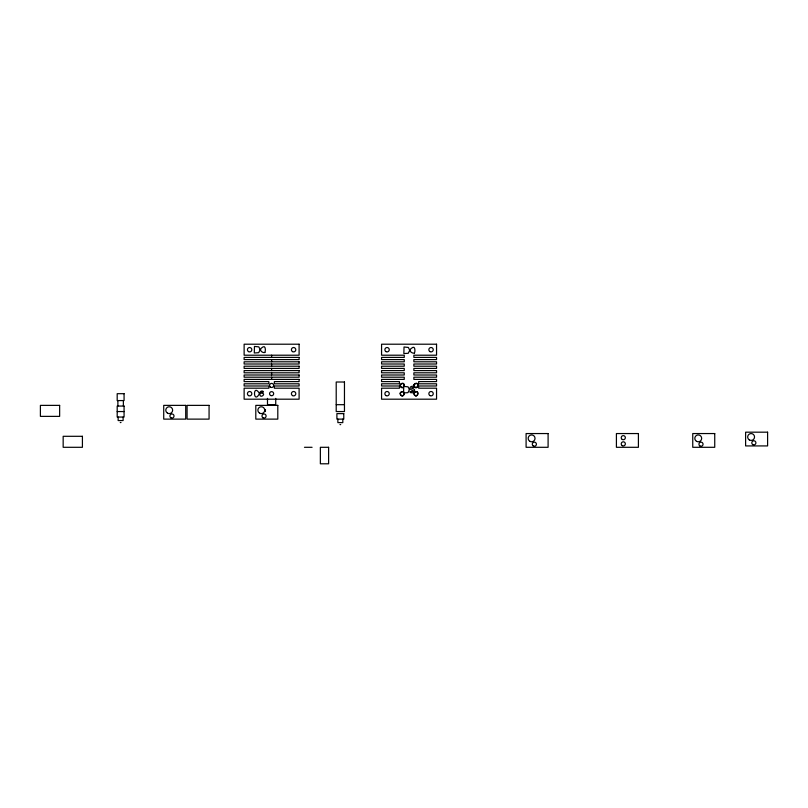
<?xml version="1.0" encoding="UTF-8"?>
<svg xmlns="http://www.w3.org/2000/svg" width="808" height="808" viewBox="0 0 808 808"><rect width="100%" height="100%" fill="white"/><g stroke="black" fill="none" stroke-linecap="round" stroke-linejoin="round"><path stroke-width="1.21" d="M400.192 384.911C403 393.87 407.101 378.558 400.192 384.911A2.06 2.06 0 0 0 400.404 386.476M400.192 393.163C403 402.111 407.101 386.81 400.192 393.163A2.06 2.06 0 0 0 400.404 394.718M413.938 384.911C416.746 393.87 420.847 378.558 413.938 384.911A2.06 2.06 0 0 0 414.151 386.476M336.209 404.687L344.461 404.687M117.19 411.555L124.068 411.555M120.24 422.554L121.008 422.554M339.956 424.614L340.713 424.614M304.464 447.299L312.08 447.299M342.814 419.12L342.814 422.624L337.865 422.624L337.865 419.12M275.74 398.384L275.74 404.687L267.488 404.687L267.488 398.384M271.609 355.207L271.609 357.409M271.609 359.6L271.609 361.802M271.609 364.004L271.609 366.206M271.609 368.397L271.609 370.599M271.609 372.801L271.609 375.003M271.609 377.195L271.609 379.396M265.428 409.494L265.428 411.555M123.372 400.566L123.372 406.06M123.099 417.059L123.099 420.564L118.15 420.564L118.15 417.059M117.877 400.566L117.877 406.06M417.918 384.911A2.06 2.06 0 0 1 417.716 386.476M417.393 386.901A2.06 2.06 0 0 1 414.474 386.901M414.151 384.416A2.06 2.06 0 0 1 417.716 384.416M404.182 384.911A2.06 2.06 0 0 1 403.97 386.476M403.647 386.901A2.06 2.06 0 0 1 400.728 386.901M400.404 384.416A2.06 2.06 0 0 1 403.97 384.416M404.182 393.163A2.06 2.06 0 0 1 403.97 394.718M403.647 395.152A2.06 2.06 0 0 1 400.728 395.152M400.404 392.658A2.06 2.06 0 0 1 403.97 392.658M259.974 393.142C258.924 400.071 267.509 393.233 261.378 393.223C260.388 391.516 262.661 392.244 263.438 392.122C263.115 389.991 259.59 391.102 259.974 393.142M260.156 349.611L258.722 352.682L254.288 352.985L254.469 346.43L258.802 346.864L260.156 349.611M259.509 393.557C253.177 405.394 252.51 382.204 259.509 393.557M409.727 350.197L408.293 353.268L403.849 353.571L404.03 347.006L408.363 347.44L409.727 350.197M409.424 389.577L407.989 392.648L403.556 392.951L403.737 386.396L408.06 386.83L409.424 389.577M414.575 390.769L413.423 392.87L410.393 392.607A1.454 1.454 0 0 1 409.939 391.617C419.19 391.314 407.565 390.638 410.494 386.881C413.524 384.82 415.938 387.991 411.615 387.891C411.696 389.305 415.15 388.274 414.575 390.769M264.852 352.44C263.499 353.47 256.924 350.046 263.125 346.844C265.701 345.349 265.721 351.278 264.852 352.44M414.423 353.015C413.07 354.055 406.485 350.632 412.696 347.43C415.261 345.925 415.282 351.854 414.423 353.015M413.938 393.163C416.746 402.111 420.847 386.81 413.938 393.163M299.101 344.208L244.127 344.208L244.127 355.207L299.101 355.207L299.101 344.208M436.552 344.208L381.568 344.208L381.568 355.207L404.252 355.207L404.252 357.409L381.568 357.409L381.568 359.6L404.252 359.6L404.252 361.802L381.568 361.802L381.568 364.004L404.252 364.004L404.252 366.206L381.568 366.206L381.568 368.397L404.252 368.397L404.252 370.599L381.568 370.599L381.568 372.801L404.252 372.801L404.252 375.003L381.568 375.003L381.568 377.195L404.252 377.195L404.252 379.396L381.568 379.396L381.568 381.598L399.435 381.598L399.435 383.8L381.568 383.8L381.568 385.992L399.435 385.992L399.435 388.194L381.568 388.194L381.568 399.192L436.552 399.192L436.552 388.194L418.675 388.194L418.675 385.992L436.552 385.992L436.552 383.8L418.675 383.8L418.675 381.598L436.552 381.598L436.552 379.396L413.868 379.396L413.868 377.195L436.552 377.195L436.552 375.003L413.868 375.003L413.868 372.801L436.552 372.801L436.552 370.599L413.868 370.599L413.868 368.397L436.552 368.397L436.552 366.206L413.868 366.206L413.868 364.004L436.552 364.004L436.552 361.802L413.868 361.802L413.868 359.6L436.552 359.6L436.552 357.409L413.868 357.409L413.868 355.207L436.552 355.207L436.552 344.208M299.101 357.409L244.127 357.409L244.127 359.6L299.101 359.6L299.101 357.409M299.101 361.802L244.127 361.802L244.127 364.004L299.101 364.004L299.101 361.802M299.101 366.206L244.127 366.206L244.127 368.397L299.101 368.397L299.101 366.206M299.101 370.599L244.127 370.599L244.127 372.801L299.101 372.801L299.101 370.599M299.101 375.003L244.127 375.003L244.127 377.195L299.101 377.195L299.101 375.003M299.101 379.396L244.127 379.396L244.127 381.598L268.862 381.598L268.862 383.8L244.127 383.8L244.127 385.992L268.862 385.992L268.862 388.194L244.127 388.194L244.127 399.192L299.101 399.192L299.101 388.194L274.356 388.194L274.356 385.992L299.101 385.992L299.101 383.8L274.356 383.8L274.356 381.598L299.101 381.598L299.101 379.396M344.461 382.012L336.209 382.012L336.209 411.555L344.461 411.555L344.461 382.012M124.068 393.688L117.19 393.688L117.19 400.566L124.068 400.566L124.068 393.688M59.64 405.374L40.4 405.374L40.4 416.373L59.64 416.373L59.64 405.374M185.709 405.374L163.721 405.374L163.721 419.12L185.709 419.12L185.709 405.374M209.07 405.374L187.082 405.374L187.082 419.12L209.07 419.12L209.07 405.374M277.8 405.374L255.803 405.374L255.803 419.12L277.8 419.12L277.8 405.374M124.068 406.06L117.19 406.06L117.19 417.059L124.068 417.059L124.068 406.06M343.774 413.625L336.896 413.625L336.896 419.12L343.774 419.12L343.774 413.625M767.6 432.179L745.612 432.179L745.612 445.925L767.6 445.925L767.6 432.179M548.097 433.553L526.099 433.553L526.099 447.299L548.097 447.299L548.097 433.553M638.411 433.553L616.413 433.553L616.413 447.299L638.411 447.299L638.411 433.553M714.737 433.553L692.749 433.553L692.749 447.299L714.737 447.299L714.737 433.553M82.416 436.3L63.165 436.3L63.165 447.299L82.416 447.299L82.416 436.3M328.614 447.299L320.362 447.299L320.362 463.792L328.614 463.792L328.614 447.299M749.39 439.966A3.434 3.434 0 0 0 754.541 436.987A3.434 3.434 0 0 0 749.39 434.007A3.434 3.434 0 0 0 749.39 439.966M752.824 444.612A2.06 2.06 0 0 0 755.914 442.824A2.06 2.06 0 0 0 752.824 441.047A2.06 2.06 0 0 0 752.824 444.612M696.526 441.34A3.434 3.434 0 0 0 701.677 438.36A3.434 3.434 0 0 0 696.526 435.391A3.434 3.434 0 0 0 696.526 441.34M699.96 445.986A2.06 2.06 0 0 0 703.061 444.208A2.06 2.06 0 0 0 699.96 442.42A2.06 2.06 0 0 0 699.96 445.986M622.261 439.461A2.06 2.06 0 0 0 625.352 437.673A2.06 2.06 0 0 0 622.261 435.886A2.06 2.06 0 0 0 622.261 439.461M622.261 445.642A2.06 2.06 0 0 0 625.352 443.855A2.06 2.06 0 0 0 622.261 442.077A2.06 2.06 0 0 0 622.261 445.642M529.886 441.34A3.434 3.434 0 0 0 535.037 438.36A3.434 3.434 0 0 0 529.886 435.391A3.434 3.434 0 0 0 529.886 441.34M533.32 445.986A2.06 2.06 0 0 0 536.411 444.208A2.06 2.06 0 0 0 533.32 442.42A2.06 2.06 0 0 0 533.32 445.986M259.59 413.161A3.434 3.434 0 0 0 264.741 410.181A3.434 3.434 0 0 0 259.59 407.212A3.434 3.434 0 0 0 259.59 413.161M263.024 417.817A2.06 2.06 0 0 0 266.115 416.029A2.06 2.06 0 0 0 263.024 414.241A2.06 2.06 0 0 0 263.024 417.817M167.498 413.161A3.434 3.434 0 0 0 172.649 410.181A3.434 3.434 0 0 0 167.498 407.212A3.434 3.434 0 0 0 167.498 413.161M170.932 417.817A2.06 2.06 0 0 0 174.023 416.029A2.06 2.06 0 0 0 170.932 414.241A2.06 2.06 0 0 0 170.932 417.817M429.947 351.611A2.202 2.202 0 0 0 433.25 349.712A2.202 2.202 0 0 0 429.947 347.804A2.202 2.202 0 0 0 429.947 351.611M385.971 351.611A2.202 2.202 0 0 0 389.264 349.712A2.202 2.202 0 0 0 385.971 347.804A2.202 2.202 0 0 0 385.971 351.611M385.971 395.597A2.202 2.202 0 0 0 389.264 393.688A2.202 2.202 0 0 0 385.971 391.789A2.202 2.202 0 0 0 385.971 395.597M429.947 395.597A2.202 2.202 0 0 0 433.25 393.688A2.202 2.202 0 0 0 429.947 391.789A2.202 2.202 0 0 0 429.947 395.597M414.898 395.476A2.06 2.06 0 0 0 417.989 393.688A2.06 2.06 0 0 0 414.898 391.91A2.06 2.06 0 0 0 414.898 395.476M292.506 351.611A2.202 2.202 0 0 0 295.799 349.712A2.202 2.202 0 0 0 292.506 347.804A2.202 2.202 0 0 0 292.506 351.611M248.521 351.611A2.202 2.202 0 0 0 251.823 349.712A2.202 2.202 0 0 0 248.521 347.804A2.202 2.202 0 0 0 248.521 351.611M248.521 395.597A2.202 2.202 0 0 0 251.823 393.688A2.202 2.202 0 0 0 248.521 391.789A2.202 2.202 0 0 0 248.521 395.597M292.506 395.597A2.202 2.202 0 0 0 295.799 393.688A2.202 2.202 0 0 0 292.506 391.789A2.202 2.202 0 0 0 292.506 395.597M270.155 386.901A2.06 2.06 0 0 0 273.599 385.982A2.06 2.06 0 0 0 271.074 383.457A2.06 2.06 0 0 0 270.155 386.901M270.579 395.476A2.06 2.06 0 0 0 273.67 393.688A2.06 2.06 0 0 0 270.579 391.91A2.06 2.06 0 0 0 270.579 395.476"/></g></svg>
